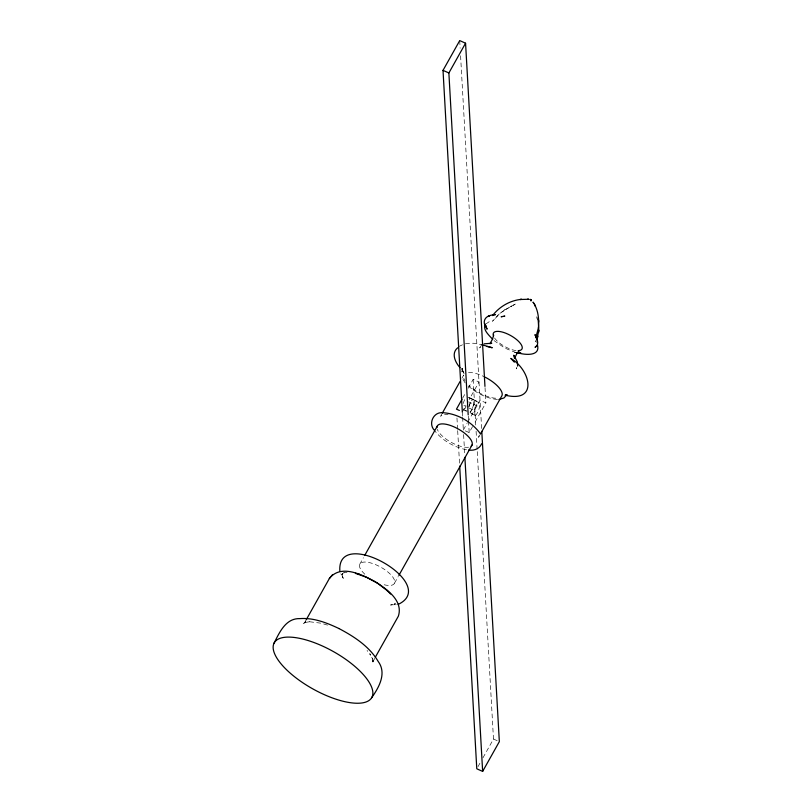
<?xml version="1.0" encoding="UTF-8"?>
<svg xmlns="http://www.w3.org/2000/svg" width="812" height="812" viewBox="0 0 812 812"><rect width="100%" height="100%" fill="white"/><g stroke="black" fill="none" stroke-linecap="round" stroke-linejoin="round"><path stroke-width="0.61" stroke-dasharray="4.06 3.04" d="M516.818 367.227L516.523 368.871L516.706 368.13M461.713 371.866L462.657 368.445L462.302 370.434L461.764 368.191M394.886 604.087L395.231 603.143L393.79 604.92L394.865 603.783L390.521 605.021L396.246 604.686M306.286 619.657L303.85 623.981L305.728 621.667L303.099 623.789L306.337 622.246L310.742 621.596L309.22 621.708L321.247 623.22L328.251 625.352M441.667 414.272L440.5 416.353L442.976 414.485L448.112 414.303M359.675 564.37L363.4 557.742M462.647 398.134L465.743 392.622M468.219 388.217L473.163 379.397L479.009 382.005L469.113 399.636M462.312 411.755L466.027 405.147M463.347 429.995L467.052 423.387M467.671 422.281L480.044 400.245L485.891 402.843L474.137 423.783M465.296 430.867L469.194 432.603L473.518 424.889M394.52 583.138L398.245 576.51M479.851 435.08L478.623 437.353L478.938 435.871M374.687 658.359L372.322 663.191L372.881 660.136L372.982 661.881L372.16 658.126L372.911 659.577L369.978 653.893L370.648 655.193L367.065 650.463M478.024 766.589L479.882 763.28M482.978 757.779L493.483 739.042L477.172 450.315M461.916 378.199L463.723 374.992A21.751 8.293 29.3 0 0 464.951 380.757M481.384 345.344L479.628 347.912L481.8 346.409M485.809 323.958L489.179 321.755L486.713 322.953M504.688 309.88L516.29 303.597L513.164 305.261M505.013 309.676L498.548 314.488L492.468 321.268L500.669 312.813L510.413 306.713L508.728 307.606M510.139 306.855L511.814 305.982M459.298 346.308L462.495 344.785M465.479 343.78L473.183 343.212L481.617 344.643M346.998 572.358L343.557 572.866L344.582 572.653L342.126 573.83L343.029 573.252L341.578 575.038L342.613 572.714L342.187 575.069L342.806 577.9L342.177 575.779L343.293 578.357L340.807 573.8M497.462 399.443C486.398 398.641 476.197 392.805 467.905 385.71M466.494 449.757C454.091 447.199 442.063 440.469 434.379 430.269M515.996 352.621L504.699 348.043L494.072 340.604M514.443 352.215L515.356 352.459M475.294 415.409L470.757 413.43M473.02 399.463L478.867 402.062M468.676 397.271L472.919 399.2M468.595 397.667L473.274 399.748L473.538 404.315A4.923 1.076 -66 0 1 472.269 408.761A4.923 1.076 -66 0 1 469.823 412.618M475.243 400.874L479.141 402.61L479.384 406.924A4.923 1.076 -66 0 1 477.283 413.044A4.923 1.076 -66 0 1 474.929 414.861L470.249 412.77M468.646 401.889L471.569 403.199M473.538 404.315L478.217 406.406M463.906 405.492L465.783 406.325M468.839 407.939L472.736 409.674M465.164 410.263L467.113 411.126M493.483 739.042L497.391 740.777M463.49 409.938L466.362 411.217M465.154 382.899L461.561 377.286M462.17 370.658L464.068 373.358L461.825 368.983L463.987 373.561L461.49 367.065M535.514 340.644L536.438 342.38M535.768 341.202L535.93 341.74M536.712 316.802L536.935 318.497M485.038 387.649L485.891 402.843M459.724 40.6L460.15 48.202M460.577 55.795L481.658 428.858M473.163 379.397L475.741 424.991M476.096 431.314L477.101 449.046M474.929 414.861L474.685 410.547A4.923 1.076 -66 0 1 476.786 404.417A4.923 1.076 -66 0 1 479.141 402.61M468.26 416.14L468.473 419.936M468.544 421.205L469.194 432.603M462.383 413.024L462.556 416.069M462.627 417.338L463.317 429.487M463.601 434.552L464.748 454.811M456.963 418.018L457.613 429.416M457.684 430.685L459.541 463.611M516.016 350.571A16.341 6.232 29.3 0 1 494.346 337.68M364.842 574.226A19.803 7.552 29.3 0 1 366.628 562.137A19.803 7.552 29.3 0 1 392.886 577.2A19.803 7.552 29.3 0 1 382.269 584.224M468.544 447.199A19.803 7.552 29.3 0 1 450.579 441.982A19.803 7.552 29.3 0 1 437.323 429.355M495.797 398.215A21.751 8.293 29.3 0 1 469.031 385.558M468.554 372.505A21.751 8.293 29.3 0 1 485.241 377.235M469.001 406.609A4.923 1.076 -66 0 1 471.437 400.986A4.923 1.076 -66 0 1 473.294 400.001M468.869 406.985A4.923 1.076 -66 0 1 471.224 401.057A4.923 1.076 -66 0 1 473.274 399.748M463.216 403.462A4.923 1.076 -66 0 1 465.662 398.002M473.518 404.061A4.923 1.076 -66 0 1 472.371 408.253A4.923 1.076 -66 0 1 469.996 412.191M466.058 406.65A4.923 1.076 -66 0 1 464.149 409.583"/><path stroke-width="1.22" d="M536.752 340.055L538.823 330.423L538.173 319.532M538.671 332.26L538.823 330.423M538.437 327.886C539.188 319.116 538.285 309.565 533.068 302.186M538.488 327.5L535.778 337.772M530.754 299.78L531.302 300.004L530.683 299.608M517.63 366.121L517.366 361.949L513.803 355.24L514.493 358.336L517.234 352.946L516.554 353.778L519.467 350.479M530.683 300.643L530.764 300.105M537.442 337.995L537.96 336.239M493.706 335.163L492.387 339.406L489.91 343.709L491.767 343.222L484.145 343.841M535.818 337.335L535.636 335.66M371.683 697.691A55.926 21.315 29.3 0 0 308.022 640.506A55.926 21.315 29.3 0 0 289.285 672.316A55.926 21.315 29.3 0 0 371.683 697.691C378.94 687.49 386.959 673.28 378.189 661.455C369.338 646.362 353.981 636.446 338.837 628.488M462.343 412.273L443.017 70.36L459.724 40.6L465.57 43.209L484.957 386.38M468.189 414.871L448.874 72.958L465.57 43.209M273.888 643.469C279.318 632.842 285.509 618.176 299.821 618.612C313.554 617.577 326.85 622.763 339.03 628.579M306.286 619.657L329.337 578.56C340.786 563.751 362.091 574.713 375.154 581.646C386.532 588.984 403.483 600.525 398.357 616.186L375.296 657.273M442.256 413.227L460.11 381.407M364.639 555.53L437.211 426.219M462.028 399.24L456.466 409.157L459.389 410.456M398.865 575.403L472.056 444.986M480.44 434.044L501.542 396.388A21.751 8.293 29.3 0 0 485.241 377.235M481.617 443.768C479.577 448.894 473.741 451.005 468.575 450.01M459.683 466.139L476.786 768.791L482.643 771.4L499.339 741.64L481.8 431.395M457.653 347.8C450.954 353.332 455.268 362.436 459.988 367.603M329.337 578.56L330.657 576.946M331.215 576.256L332.524 574.663M506.84 394.723L503.968 397.971L498.923 399.504M485.292 324.201C482.399 329.804 489.26 335.397 492.681 339.345M536.275 346.176L535.067 347.343C539.889 344.927 537.016 338.147 534.976 334.656L535.494 335.792M489.717 315.624L488.042 316.497L490.813 315.239L495.543 314.579L494.884 314.62M489.25 315.868C484.338 317.208 482.602 322.922 486.033 326.718L485.647 325.815L487.058 329.185L485.576 325.307M503.785 316.335L504.82 316.081L501.166 316.792L502.192 316.477M398.184 604.402C440.916 584.112 336.696 524.856 339.852 570.927M494.295 314.731L492.569 315.574C499.532 306.53 510.169 300.359 521.608 299.334L520.188 299.506L528.845 299.252L527.556 299.161M519.609 352.895L520.715 352.733M517.772 352.987L516.747 352.773L519.507 353.088L516.99 352.844M505.155 395.2L507.419 395.322L505.358 395.211M505.521 395.271C538.772 403.067 530.256 369.633 510.819 358.417L514.372 362.172M516.747 352.773L519.507 353.088M518.492 352.997C525.08 354.945 540.711 356.519 537.412 344.887M487.058 346.47L492.245 347.739L481.617 344.643M356.062 573.505L355.443 573.353L366.588 577.302L377.813 583.422L387.415 590.781L387.009 590.375L390.602 594.039M357.676 573.779L359.686 574.388M443.017 70.36L448.874 72.958M480.298 433.618C471.518 421.58 456.851 413.227 441.86 412.658C433.06 412.415 428.228 423.986 434.379 430.269M533.21 302.379L533.991 303.576M537.93 317.999L538.224 319.867M464.89 457.349L482.643 771.4M538.589 320.06L538.681 322.07M493.463 335.975A16.341 6.232 29.3 0 1 511.682 336.127A16.341 6.232 29.3 0 1 518.198 350.682M436.968 427.65A19.803 7.552 29.3 0 1 457.623 428.634A19.803 7.552 29.3 0 1 471.163 446.164M531.068 300.704L531.028 300.592A1.675 0.812 -74 0 0 530.886 300.156L530.987 300.288A1.675 0.883 -75.6 0 1 531.099 300.704M530.591 299.719L530.145 299.445A1.675 1.198 -85.5 0 1 530.449 299.608L530.622 299.729A1.675 0.832 -74.4 0 0 530.368 299.486L530.236 299.445A1.675 0.913 -76.2 0 1 530.591 299.719L530.54 299.719M534.803 304.977L535.463 306.256L534.803 304.977"/></g></svg>
